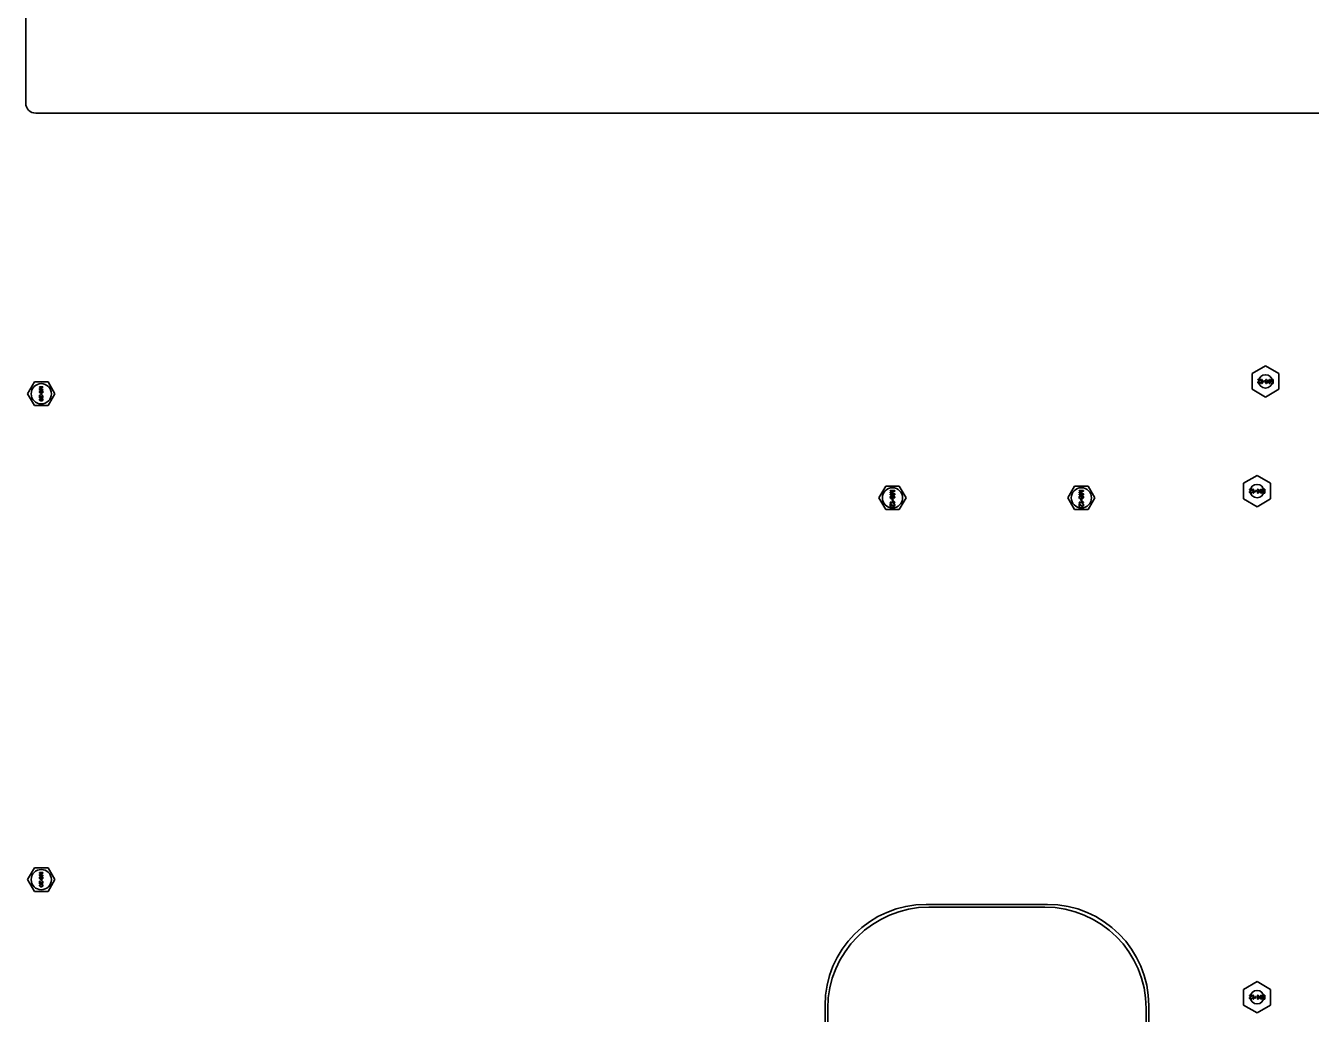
# Model space of a CAD drawing. Header units: millimetres. Extents: x 32496 to 166256, y 3504 to 23939.
# Drawn here: x 143089.5 to 143470.7, y 13582.2 to 13875.2 of the extents above; entities that cross this region are included whole.
import ezdxf

# ---------------------------------------------------------------- set-up
doc = ezdxf.new("R2010")
doc.units = ezdxf.units.MM
doc.layers.get('0').update_dxf_attribs({"lineweight": 35})

# ---------------------------------------------------------------- blocks, each defined once
blk = doc.blocks.new('8-1250')
at = {"linetype": 'Continuous'}
for p, q in [((-5506.83, -33054.29), (-5506.83, -32586.29)), ((-4939.83, -33057.29), (-5503.83, -33057.29)), ((-5143.23, -33134.48), (-5139.23, -33132.17)), ((-5143.23, -33134.48), (-5143.23, -33139.1)), ((-5139.23, -33132.17), (-5135.23, -33134.48)), ((-5135.23, -33139.1), (-5135.23, -33134.48)), ((-5506.25, -33140.45), (-5504.23, -33136.95)), ((-5500.19, -33136.95), (-5504.23, -33136.95)), ((-5502.71, -33138.47), (-5502.71, -33138.35)), ((-5502.71, -33138.35), (-5501.71, -33138.35)), ((-5501.92, -33138.47), (-5502.71, -33138.77)), ((-5501.92, -33138.47), (-5502.71, -33138.47)), ((-5502.71, -33138.93), (-5502.71, -33138.77)), ((-5502.71, -33138.93), (-5501.92, -33139.22)), ((-5502.61, -33138.85), (-5501.71, -33138.54)), ((-5501.71, -33139.16), (-5502.61, -33138.85)), ((-5501.71, -33138.35), (-5501.71, -33138.54)), ((-5500.19, -33136.95), (-5498.17, -33140.45)), ((-5139.23, -33141.41), (-5143.23, -33139.1)), ((-5141.5, -33136.32), (-5141.5, -33136.19)), ((-5141.5, -33136.19), (-5140.6, -33136.19)), ((-5140.8, -33136.32), (-5141.5, -33136.32)), ((-5141.48, -33136.95), (-5141.5, -33137.06)), ((-5141.5, -33137.11), (-5141.5, -33137.06)), ((-5141.5, -33137.11), (-5141.48, -33137.21)), ((-5141.43, -33136.88), (-5141.48, -33136.95)), ((-5141.48, -33137.21), (-5141.38, -33137.31)), ((-5140.8, -33136.32), (-5141.43, -33136.88)), ((-5141.38, -33137.31), (-5141.28, -33137.36)), ((-5141.35, -33137.06), (-5141.3, -33136.95)), ((-5141.35, -33137.06), (-5141.35, -33137.11)), ((-5141.3, -33137.18), (-5141.35, -33137.11)), ((-5141.3, -33136.95), (-5140.6, -33136.32)), ((-5141.23, -33137.24), (-5141.3, -33137.18)), ((-5141.28, -33137.36), (-5141.13, -33137.39)), ((-5141.1, -33137.26), (-5141.23, -33137.24)), ((-5141.03, -33137.39), (-5141.13, -33137.39)), ((-5141.1, -33137.26), (-5141, -33137.26)), ((-5141.03, -33137.39), (-5140.85, -33137.36)), ((-5140.88, -33137.24), (-5141, -33137.26)), ((-5140.8, -33137.18), (-5140.88, -33137.24)), ((-5140.85, -33137.36), (-5140.75, -33137.31)), ((-5140.75, -33137.11), (-5140.8, -33137.18)), ((-5140.75, -33137.11), (-5140.63, -33137.11)), ((-5140.75, -33137.31), (-5140.65, -33137.21)), ((-5140.65, -33137.21), (-5140.63, -33137.11)), ((-5140.6, -33136.19), (-5140.6, -33136.32)), ((-5140.4, -33137.39), (-5140.4, -33136.19)), ((-5140.4, -33136.19), (-5140.25, -33136.19)), ((-5140.25, -33137.39), (-5140.4, -33137.39)), ((-5140.25, -33136.19), (-5140.25, -33137.18)), ((-5140.1, -33137.01), (-5140.25, -33137.18)), ((-5140.25, -33137.39), (-5140.1, -33137.21)), ((-5140.1, -33137.01), (-5140.1, -33137.21)), ((-5139.88, -33136.62), (-5139.9, -33136.65)), ((-5139.9, -33136.65), (-5139.75, -33136.8)), ((-5139.75, -33136.8), (-5139.9, -33136.95)), ((-5139.9, -33136.95), (-5139.88, -33136.98)), ((-5139.75, -33136.75), (-5139.88, -33136.62)), ((-5139.88, -33136.98), (-5139.75, -33136.85)), ((-5139.75, -33136.75), (-5139.75, -33136.57)), ((-5139.75, -33136.57), (-5139.7, -33136.57)), ((-5139.75, -33137.03), (-5139.75, -33136.85)), ((-5139.7, -33137.03), (-5139.75, -33137.03)), ((-5139.7, -33136.57), (-5139.7, -33136.75)), ((-5139.58, -33136.62), (-5139.7, -33136.75)), ((-5139.7, -33136.8), (-5139.55, -33136.65)), ((-5139.55, -33136.95), (-5139.7, -33136.8)), ((-5139.7, -33136.85), (-5139.7, -33137.03)), ((-5139.7, -33136.85), (-5139.58, -33136.98)), ((-5139.55, -33136.65), (-5139.58, -33136.62)), ((-5139.58, -33136.98), (-5139.55, -33136.95)), ((-5139.35, -33136.7), (-5139.35, -33136.55)), ((-5139.35, -33136.55), (-5139.1, -33136.55)), ((-5139.1, -33136.7), (-5139.35, -33136.7)), ((-5135.23, -33139.1), (-5139.23, -33141.41)), ((-5139.1, -33136.55), (-5139.1, -33136.19)), ((-5139.1, -33136.19), (-5138.95, -33136.19)), ((-5139.1, -33137.39), (-5139.1, -33136.7)), ((-5138.95, -33137.39), (-5139.1, -33137.39)), ((-5138.95, -33136.19), (-5138.95, -33136.55)), ((-5138.95, -33136.55), (-5138.35, -33136.55)), ((-5138.95, -33136.7), (-5138.95, -33137.18)), ((-5138.95, -33137.39), (-5138.35, -33136.7)), ((-5138.53, -33136.7), (-5138.95, -33137.18)), ((-5138.53, -33136.7), (-5138.95, -33136.7)), ((-5138.35, -33136.55), (-5138.35, -33136.7)), ((-5138.15, -33137.39), (-5138.15, -33136.19)), ((-5138.15, -33136.19), (-5138, -33136.19)), ((-5137.93, -33137.39), (-5138.15, -33137.39)), ((-5138, -33136.19), (-5138, -33137.13)), ((-5137.65, -33136.19), (-5138, -33137.13)), ((-5137.93, -33137.39), (-5137.55, -33136.32)), ((-5137.65, -33136.19), (-5137.45, -33136.19)), ((-5137.55, -33136.32), (-5137.18, -33137.39)), ((-5137.1, -33137.13), (-5137.45, -33136.19)), ((-5136.95, -33137.39), (-5137.18, -33137.39)), ((-5137.1, -33137.13), (-5137.1, -33136.19)), ((-5137.1, -33136.19), (-5136.95, -33136.19)), ((-5136.95, -33136.19), (-5136.95, -33137.39)), ((-5504.23, -33143.95), (-5506.25, -33140.45)), ((-5502.71, -33139.35), (-5502.71, -33139.22)), ((-5502.71, -33139.22), (-5501.92, -33139.22)), ((-5501.71, -33139.35), (-5502.71, -33139.35)), ((-5502.69, -33139.74), (-5502.71, -33139.85)), ((-5502.71, -33139.95), (-5502.71, -33139.85)), ((-5502.71, -33139.95), (-5502.69, -33140.06)), ((-5502.71, -33141.64), (-5502.71, -33140.89)), ((-5502.71, -33140.89), (-5502.61, -33140.89)), ((-5502.61, -33141.64), (-5502.71, -33141.64)), ((-5502.69, -33142.06), (-5502.71, -33142.18)), ((-5502.71, -33142.18), (-5502.69, -33142.31)), ((-5502.63, -33139.64), (-5502.69, -33139.74)), ((-5502.69, -33140.06), (-5502.63, -33140.16)), ((-5502.63, -33141.95), (-5502.69, -33142.06)), ((-5502.69, -33142.31), (-5502.63, -33142.41)), ((-5502.54, -33139.58), (-5502.63, -33139.64)), ((-5502.63, -33140.16), (-5502.54, -33140.22)), ((-5502.56, -33141.89), (-5502.63, -33141.95)), ((-5502.63, -33142.41), (-5502.56, -33142.47)), ((-5502.61, -33139.83), (-5502.58, -33139.77)), ((-5502.61, -33139.83), (-5502.61, -33139.97)), ((-5502.58, -33140.04), (-5502.61, -33139.97)), ((-5502.07, -33141.47), (-5502.61, -33140.89)), ((-5502.61, -33141.06), (-5502.61, -33141.64)), ((-5502.61, -33141.06), (-5502.14, -33141.58)), ((-5502.61, -33142.18), (-5502.58, -33142.08)), ((-5502.58, -33142.29), (-5502.61, -33142.18)), ((-5502.58, -33139.77), (-5502.54, -33139.7)), ((-5502.54, -33140.1), (-5502.58, -33140.04)), ((-5502.58, -33142.08), (-5502.54, -33142.02)), ((-5502.54, -33142.35), (-5502.58, -33142.29)), ((-5502.48, -33141.85), (-5502.56, -33141.89)), ((-5502.56, -33142.47), (-5502.48, -33142.52)), ((-5502.44, -33139.54), (-5502.54, -33139.58)), ((-5502.54, -33139.7), (-5502.48, -33139.66)), ((-5502.48, -33140.14), (-5502.54, -33140.1)), ((-5502.54, -33140.22), (-5502.44, -33140.27)), ((-5502.54, -33142.02), (-5502.41, -33141.93)), ((-5502.41, -33142.43), (-5502.54, -33142.35)), ((-5502.48, -33139.66), (-5502.41, -33139.64)), ((-5502.41, -33140.16), (-5502.48, -33140.14)), ((-5502.41, -33141.83), (-5502.48, -33141.85)), ((-5502.48, -33142.52), (-5502.41, -33142.54)), ((-5502.29, -33139.52), (-5502.44, -33139.54)), ((-5502.33, -33140.27), (-5502.44, -33140.27)), ((-5502.35, -33139.64), (-5502.41, -33139.64)), ((-5502.41, -33140.16), (-5502.35, -33140.16)), ((-5502.31, -33141.81), (-5502.41, -33141.83)), ((-5502.41, -33141.93), (-5502.29, -33141.91)), ((-5502.29, -33142.45), (-5502.41, -33142.43)), ((-5502.41, -33142.54), (-5502.31, -33142.56)), ((-5502.39, -33140.6), (-5502.39, -33140.56)), ((-5502.39, -33140.56), (-5502.24, -33140.56)), ((-5502.24, -33140.6), (-5502.39, -33140.6)), ((-5502.35, -33139.64), (-5502.29, -33139.66)), ((-5502.29, -33140.14), (-5502.35, -33140.16)), ((-5502.33, -33140.43), (-5502.35, -33140.45)), ((-5502.35, -33140.45), (-5502.24, -33140.56)), ((-5502.24, -33140.6), (-5502.35, -33140.7)), ((-5502.35, -33140.7), (-5502.33, -33140.72)), ((-5502.33, -33140.27), (-5502.22, -33140.22)), ((-5502.2, -33140.56), (-5502.33, -33140.43)), ((-5502.33, -33140.72), (-5502.2, -33140.6)), ((-5502.31, -33141.81), (-5502.12, -33141.81)), ((-5502.12, -33142.56), (-5502.31, -33142.56)), ((-5502.29, -33139.52), (-5502.14, -33139.52)), ((-5502.29, -33139.66), (-5502.24, -33139.7)), ((-5502.24, -33140.1), (-5502.29, -33140.14)), ((-5502.14, -33141.91), (-5502.29, -33141.91)), ((-5502.29, -33142.45), (-5502.14, -33142.45)), ((-5502.24, -33139.7), (-5502.2, -33139.77)), ((-5502.2, -33140.04), (-5502.24, -33140.1)), ((-5502.22, -33140.22), (-5502.16, -33140.16)), ((-5502.2, -33139.77), (-5502.18, -33139.83)), ((-5502.18, -33139.97), (-5502.2, -33140.04)), ((-5502.07, -33140.43), (-5502.2, -33140.56)), ((-5502.2, -33140.6), (-5502.07, -33140.72)), ((-5502.09, -33139.74), (-5502.18, -33139.62)), ((-5502.14, -33139.62), (-5502.18, -33139.62)), ((-5502.18, -33139.97), (-5502.18, -33139.83)), ((-5502.16, -33140.16), (-5502.09, -33140.06)), ((-5502.16, -33140.56), (-5502.05, -33140.45)), ((-5502.16, -33140.56), (-5502.01, -33140.56)), ((-5502.05, -33140.7), (-5502.16, -33140.6)), ((-5502.01, -33140.6), (-5502.16, -33140.6)), ((-5501.99, -33139.54), (-5502.14, -33139.52)), ((-5502.14, -33139.62), (-5502.01, -33139.64)), ((-5502.14, -33141.58), (-5502.07, -33141.62)), ((-5502.14, -33141.91), (-5502.01, -33141.93)), ((-5502.01, -33142.43), (-5502.14, -33142.45)), ((-5502.01, -33141.83), (-5502.12, -33141.81)), ((-5502.12, -33142.56), (-5502.01, -33142.54)), ((-5502.07, -33139.85), (-5502.09, -33139.74)), ((-5502.09, -33140.06), (-5502.07, -33139.95)), ((-5502.07, -33139.85), (-5502.07, -33139.95)), ((-5502.05, -33140.45), (-5502.07, -33140.43)), ((-5502.07, -33140.72), (-5502.05, -33140.7)), ((-5501.99, -33141.52), (-5502.07, -33141.47)), ((-5502.07, -33141.62), (-5501.99, -33141.64)), ((-5502.01, -33139.64), (-5501.95, -33139.66)), ((-5502.01, -33140.56), (-5502.01, -33140.6)), ((-5501.95, -33141.85), (-5502.01, -33141.83)), ((-5502.01, -33141.93), (-5501.88, -33142.02)), ((-5501.88, -33142.35), (-5502.01, -33142.43)), ((-5502.01, -33142.54), (-5501.95, -33142.52)), ((-5501.88, -33139.58), (-5501.99, -33139.54)), ((-5501.99, -33141.52), (-5501.95, -33141.52)), ((-5501.95, -33141.64), (-5501.99, -33141.64)), ((-5501.95, -33139.66), (-5501.88, -33139.7)), ((-5501.88, -33140.08), (-5501.95, -33140.12)), ((-5501.95, -33140.22), (-5501.95, -33140.12)), ((-5501.95, -33140.22), (-5501.88, -33140.2)), ((-5501.95, -33141.02), (-5501.95, -33140.91)), ((-5501.86, -33140.93), (-5501.95, -33140.91)), ((-5501.95, -33141.02), (-5501.88, -33141.06)), ((-5501.88, -33141.47), (-5501.95, -33141.52)), ((-5501.95, -33141.64), (-5501.86, -33141.62)), ((-5501.86, -33141.89), (-5501.95, -33141.85)), ((-5501.95, -33142.52), (-5501.86, -33142.47)), ((-5501.8, -33139.64), (-5501.88, -33139.58)), ((-5501.88, -33139.7), (-5501.84, -33139.77)), ((-5501.84, -33140.02), (-5501.88, -33140.08)), ((-5501.88, -33140.2), (-5501.8, -33140.14)), ((-5501.88, -33141.06), (-5501.84, -33141.12)), ((-5501.84, -33141.41), (-5501.88, -33141.47)), ((-5501.88, -33142.02), (-5501.84, -33142.08)), ((-5501.84, -33142.29), (-5501.88, -33142.35)), ((-5501.78, -33141.02), (-5501.86, -33140.93)), ((-5501.86, -33141.62), (-5501.78, -33141.54)), ((-5501.8, -33141.95), (-5501.86, -33141.89)), ((-5501.86, -33142.47), (-5501.8, -33142.41)), ((-5501.84, -33139.77), (-5501.82, -33139.83)), ((-5501.82, -33139.95), (-5501.84, -33140.02)), ((-5501.84, -33141.12), (-5501.82, -33141.22)), ((-5501.82, -33141.31), (-5501.84, -33141.41)), ((-5501.84, -33142.08), (-5501.82, -33142.18)), ((-5501.82, -33142.18), (-5501.84, -33142.29)), ((-5501.82, -33139.95), (-5501.82, -33139.83)), ((-5501.82, -33141.31), (-5501.82, -33141.22)), ((-5501.73, -33139.74), (-5501.8, -33139.64)), ((-5501.8, -33140.14), (-5501.73, -33140.04)), ((-5501.73, -33142.06), (-5501.8, -33141.95)), ((-5501.8, -33142.41), (-5501.73, -33142.31)), ((-5501.73, -33141.1), (-5501.78, -33141.02)), ((-5501.78, -33141.54), (-5501.73, -33141.45)), ((-5501.71, -33139.85), (-5501.73, -33139.74)), ((-5501.73, -33140.04), (-5501.71, -33139.93)), ((-5501.71, -33141.24), (-5501.73, -33141.1)), ((-5501.73, -33141.45), (-5501.71, -33141.33)), ((-5501.71, -33142.18), (-5501.73, -33142.06)), ((-5501.73, -33142.31), (-5501.71, -33142.18)), ((-5501.71, -33139.16), (-5501.71, -33139.35)), ((-5501.71, -33139.85), (-5501.71, -33139.93)), ((-5501.71, -33141.24), (-5501.71, -33141.33)), ((-5498.17, -33140.45), (-5500.19, -33143.95)), ((-5504.23, -33143.95), (-5500.19, -33143.95)), ((-5145.73, -33166.98), (-5141.73, -33164.67)), ((-5141.73, -33164.67), (-5137.73, -33166.98)), ((-5253.87, -33171.29), (-5251.85, -33167.79)), ((-5247.81, -33167.79), (-5251.85, -33167.79)), ((-5250.48, -33169.25), (-5250.48, -33169.09)), ((-5250.48, -33169.09), (-5249.18, -33169.09)), ((-5249.45, -33169.25), (-5250.48, -33169.63)), ((-5249.45, -33169.25), (-5250.48, -33169.25)), ((-5250.48, -33169.85), (-5250.48, -33169.63)), ((-5250.34, -33169.74), (-5249.18, -33169.33)), ((-5249.18, -33169.09), (-5249.18, -33169.33)), ((-5247.81, -33167.79), (-5245.79, -33171.29)), ((-5197.87, -33171.29), (-5195.85, -33167.79)), ((-5191.81, -33167.79), (-5195.85, -33167.79)), ((-5194.48, -33169.25), (-5194.48, -33169.09)), ((-5194.48, -33169.09), (-5193.18, -33169.09)), ((-5193.45, -33169.25), (-5194.48, -33169.63)), ((-5193.45, -33169.25), (-5194.48, -33169.25)), ((-5194.48, -33169.85), (-5194.48, -33169.63)), ((-5194.34, -33169.74), (-5193.18, -33169.33)), ((-5193.18, -33169.09), (-5193.18, -33169.33)), ((-5191.81, -33167.79), (-5189.79, -33171.29)), ((-5145.73, -33166.98), (-5145.73, -33171.6)), ((-5144, -33168.82), (-5144, -33168.69)), ((-5144, -33168.69), (-5143.1, -33168.69)), ((-5143.3, -33168.82), (-5144, -33168.82)), ((-5143.98, -33169.45), (-5144, -33169.56)), ((-5144, -33169.61), (-5144, -33169.56)), ((-5144, -33169.61), (-5143.98, -33169.71)), ((-5143.93, -33169.38), (-5143.98, -33169.45)), ((-5143.3, -33168.82), (-5143.93, -33169.38)), ((-5143.85, -33169.56), (-5143.8, -33169.45)), ((-5143.85, -33169.56), (-5143.85, -33169.61)), ((-5143.8, -33169.68), (-5143.85, -33169.61)), ((-5143.8, -33169.45), (-5143.1, -33168.82)), ((-5143.25, -33169.61), (-5143.3, -33169.68)), ((-5143.25, -33169.61), (-5143.13, -33169.61)), ((-5143.15, -33169.71), (-5143.13, -33169.61)), ((-5143.1, -33168.69), (-5143.1, -33168.82)), ((-5142.9, -33169.89), (-5142.9, -33168.69)), ((-5142.9, -33168.69), (-5142.75, -33168.69)), ((-5142.75, -33168.69), (-5142.75, -33169.68)), ((-5142.6, -33169.51), (-5142.75, -33169.68)), ((-5142.6, -33169.51), (-5142.6, -33169.71)), ((-5142.38, -33169.12), (-5142.4, -33169.15)), ((-5142.4, -33169.15), (-5142.25, -33169.3)), ((-5142.25, -33169.3), (-5142.4, -33169.45)), ((-5142.4, -33169.45), (-5142.38, -33169.48)), ((-5142.25, -33169.25), (-5142.38, -33169.12)), ((-5142.38, -33169.48), (-5142.25, -33169.35)), ((-5142.25, -33169.25), (-5142.25, -33169.07)), ((-5142.25, -33169.07), (-5142.2, -33169.07)), ((-5142.25, -33169.53), (-5142.25, -33169.35)), ((-5142.2, -33169.53), (-5142.25, -33169.53)), ((-5142.2, -33169.07), (-5142.2, -33169.25)), ((-5142.08, -33169.12), (-5142.2, -33169.25)), ((-5142.2, -33169.3), (-5142.05, -33169.15)), ((-5142.05, -33169.45), (-5142.2, -33169.3)), ((-5142.2, -33169.35), (-5142.2, -33169.53)), ((-5142.2, -33169.35), (-5142.08, -33169.48)), ((-5142.05, -33169.15), (-5142.08, -33169.12)), ((-5142.08, -33169.48), (-5142.05, -33169.45)), ((-5141.85, -33169.2), (-5141.85, -33169.05)), ((-5141.85, -33169.05), (-5141.6, -33169.05)), ((-5141.6, -33169.2), (-5141.85, -33169.2)), ((-5141.6, -33169.05), (-5141.6, -33168.69)), ((-5141.6, -33168.69), (-5141.45, -33168.69)), ((-5141.6, -33169.89), (-5141.6, -33169.2)), ((-5141.45, -33168.69), (-5141.45, -33169.05)), ((-5141.45, -33169.05), (-5140.85, -33169.05)), ((-5141.45, -33169.2), (-5141.45, -33169.68)), ((-5141.45, -33169.89), (-5140.85, -33169.2)), ((-5141.03, -33169.2), (-5141.45, -33169.68)), ((-5141.03, -33169.2), (-5141.45, -33169.2)), ((-5140.85, -33169.05), (-5140.85, -33169.2)), ((-5140.65, -33169.89), (-5140.65, -33168.69)), ((-5140.65, -33168.69), (-5140.5, -33168.69)), ((-5140.5, -33168.69), (-5140.5, -33169.63)), ((-5140.15, -33168.69), (-5140.5, -33169.63)), ((-5140.43, -33169.89), (-5140.05, -33168.82)), ((-5140.15, -33168.69), (-5139.95, -33168.69)), ((-5140.05, -33168.82), (-5139.68, -33169.89)), ((-5139.6, -33169.63), (-5139.95, -33168.69)), ((-5139.6, -33169.63), (-5139.6, -33168.69)), ((-5139.6, -33168.69), (-5139.45, -33168.69)), ((-5139.45, -33168.69), (-5139.45, -33169.89)), ((-5137.73, -33171.6), (-5137.73, -33166.98)), ((-5251.85, -33174.79), (-5253.87, -33171.29)), ((-5250.48, -33169.85), (-5249.45, -33170.23)), ((-5250.48, -33170.39), (-5250.48, -33170.23)), ((-5250.48, -33170.23), (-5249.45, -33170.23)), ((-5249.18, -33170.39), (-5250.48, -33170.39)), ((-5250.45, -33170.9), (-5250.48, -33171.04)), ((-5250.48, -33171.17), (-5250.48, -33171.04)), ((-5250.48, -33171.17), (-5250.45, -33171.31)), ((-5250.48, -33172.72), (-5250.48, -33172.56)), ((-5250.48, -33172.56), (-5249.4, -33172.56)), ((-5249.18, -33172.72), (-5250.48, -33172.72)), ((-5250.48, -33173.91), (-5250.48, -33172.93)), ((-5250.48, -33172.93), (-5250.34, -33172.93)), ((-5250.37, -33170.77), (-5250.45, -33170.9)), ((-5250.45, -33171.31), (-5250.37, -33171.45)), ((-5250.26, -33170.69), (-5250.37, -33170.77)), ((-5250.37, -33171.45), (-5250.26, -33171.53)), ((-5249.18, -33170.15), (-5250.34, -33169.74)), ((-5250.34, -33171.01), (-5250.31, -33170.93)), ((-5250.34, -33171.01), (-5250.34, -33171.2)), ((-5250.31, -33171.28), (-5250.34, -33171.2)), ((-5249.65, -33173.69), (-5250.34, -33172.93)), ((-5250.34, -33173.15), (-5250.34, -33173.91)), ((-5250.34, -33173.15), (-5249.73, -33173.83)), ((-5250.31, -33170.93), (-5250.26, -33170.85)), ((-5250.26, -33171.36), (-5250.31, -33171.28)), ((-5250.12, -33170.63), (-5250.26, -33170.69)), ((-5250.26, -33170.85), (-5250.17, -33170.8)), ((-5250.17, -33171.42), (-5250.26, -33171.36)), ((-5250.26, -33171.53), (-5250.12, -33171.58)), ((-5250.17, -33170.8), (-5250.09, -33170.77)), ((-5250.09, -33171.45), (-5250.17, -33171.42)), ((-5249.92, -33170.61), (-5250.12, -33170.63)), ((-5249.98, -33171.58), (-5250.12, -33171.58)), ((-5250.01, -33170.77), (-5250.09, -33170.77)), ((-5250.09, -33171.45), (-5250.01, -33171.45)), ((-5250.06, -33172.01), (-5250.06, -33171.96)), ((-5250.06, -33171.96), (-5249.87, -33171.96)), ((-5249.87, -33172.01), (-5250.06, -33172.01)), ((-5250.01, -33170.77), (-5249.92, -33170.8)), ((-5249.92, -33171.42), (-5250.01, -33171.45)), ((-5249.98, -33171.8), (-5250.01, -33171.82)), ((-5250.01, -33171.82), (-5249.87, -33171.96)), ((-5249.87, -33172.01), (-5250.01, -33172.15)), ((-5250.01, -33172.15), (-5249.98, -33172.18)), ((-5249.98, -33171.58), (-5249.84, -33171.53)), ((-5249.81, -33171.96), (-5249.98, -33171.8)), ((-5249.98, -33172.18), (-5249.81, -33172.01)), ((-5249.92, -33170.61), (-5249.73, -33170.61)), ((-5249.92, -33170.8), (-5249.87, -33170.85)), ((-5249.87, -33171.36), (-5249.92, -33171.42)), ((-5249.87, -33170.85), (-5249.81, -33170.93)), ((-5249.81, -33171.28), (-5249.87, -33171.36)), ((-5249.84, -33171.53), (-5249.76, -33171.45)), ((-5249.81, -33170.93), (-5249.79, -33171.01)), ((-5249.79, -33171.2), (-5249.81, -33171.28)), ((-5249.65, -33171.8), (-5249.81, -33171.96)), ((-5249.81, -33172.01), (-5249.65, -33172.18)), ((-5249.68, -33170.9), (-5249.79, -33170.74)), ((-5249.73, -33170.74), (-5249.79, -33170.74)), ((-5249.79, -33171.2), (-5249.79, -33171.01)), ((-5249.76, -33171.45), (-5249.68, -33171.31)), ((-5249.76, -33171.96), (-5249.62, -33171.82)), ((-5249.76, -33171.96), (-5249.56, -33171.96)), ((-5249.62, -33172.15), (-5249.76, -33172.01)), ((-5249.56, -33172.01), (-5249.76, -33172.01)), ((-5249.54, -33170.63), (-5249.73, -33170.61)), ((-5249.73, -33170.74), (-5249.56, -33170.77)), ((-5249.65, -33171.04), (-5249.68, -33170.9)), ((-5249.68, -33171.31), (-5249.65, -33171.17)), ((-5249.65, -33171.04), (-5249.65, -33171.17)), ((-5249.62, -33171.82), (-5249.65, -33171.8)), ((-5249.65, -33172.18), (-5249.62, -33172.15)), ((-5249.59, -33172.39), (-5249.4, -33172.56)), ((-5249.59, -33172.39), (-5249.37, -33172.39)), ((-5249.56, -33170.77), (-5249.48, -33170.8)), ((-5249.56, -33171.96), (-5249.56, -33172.01)), ((-5249.4, -33170.69), (-5249.54, -33170.63)), ((-5249.48, -33170.8), (-5249.4, -33170.85)), ((-5249.4, -33171.34), (-5249.48, -33171.39)), ((-5249.48, -33171.53), (-5249.48, -33171.39)), ((-5249.48, -33171.53), (-5249.4, -33171.5)), ((-5249.48, -33173.1), (-5249.48, -33172.96)), ((-5249.37, -33172.99), (-5249.48, -33172.96)), ((-5249.48, -33173.1), (-5249.4, -33173.15)), ((-5249.29, -33170.77), (-5249.4, -33170.69)), ((-5249.4, -33170.85), (-5249.34, -33170.93)), ((-5249.34, -33171.26), (-5249.4, -33171.34)), ((-5249.4, -33171.5), (-5249.29, -33171.42)), ((-5249.4, -33173.15), (-5249.34, -33173.23)), ((-5249.18, -33172.56), (-5249.37, -33172.39)), ((-5249.26, -33173.1), (-5249.37, -33172.99)), ((-5249.34, -33170.93), (-5249.32, -33171.01)), ((-5249.32, -33171.17), (-5249.34, -33171.26)), ((-5249.34, -33173.23), (-5249.32, -33173.37)), ((-5249.32, -33171.17), (-5249.32, -33171.01)), ((-5249.32, -33173.48), (-5249.32, -33173.37)), ((-5249.21, -33170.9), (-5249.29, -33170.77)), ((-5249.29, -33171.42), (-5249.21, -33171.28)), ((-5249.21, -33173.21), (-5249.26, -33173.1)), ((-5249.18, -33171.04), (-5249.21, -33170.9)), ((-5249.21, -33171.28), (-5249.18, -33171.15)), ((-5249.18, -33173.4), (-5249.21, -33173.21)), ((-5249.18, -33170.15), (-5249.18, -33170.39)), ((-5249.18, -33171.04), (-5249.18, -33171.15)), ((-5249.18, -33172.56), (-5249.18, -33172.72)), ((-5249.18, -33173.4), (-5249.18, -33173.5)), ((-5245.79, -33171.29), (-5247.81, -33174.79)), ((-5195.85, -33174.79), (-5197.87, -33171.29)), ((-5194.48, -33169.85), (-5193.45, -33170.23)), ((-5194.48, -33170.39), (-5194.48, -33170.23)), ((-5194.48, -33170.23), (-5193.45, -33170.23)), ((-5193.18, -33170.39), (-5194.48, -33170.39)), ((-5194.45, -33170.9), (-5194.48, -33171.04)), ((-5194.48, -33171.17), (-5194.48, -33171.04)), ((-5194.48, -33171.17), (-5194.45, -33171.31)), ((-5194.48, -33172.72), (-5194.48, -33172.56)), ((-5194.48, -33172.56), (-5193.4, -33172.56)), ((-5193.18, -33172.72), (-5194.48, -33172.72)), ((-5194.48, -33173.91), (-5194.48, -33172.93)), ((-5194.48, -33172.93), (-5194.34, -33172.93)), ((-5194.37, -33170.77), (-5194.45, -33170.9)), ((-5194.45, -33171.31), (-5194.37, -33171.45)), ((-5194.26, -33170.69), (-5194.37, -33170.77)), ((-5194.37, -33171.45), (-5194.26, -33171.53)), ((-5193.18, -33170.15), (-5194.34, -33169.74)), ((-5194.34, -33171.01), (-5194.31, -33170.93)), ((-5194.34, -33171.01), (-5194.34, -33171.2)), ((-5194.31, -33171.28), (-5194.34, -33171.2)), ((-5193.65, -33173.69), (-5194.34, -33172.93)), ((-5194.34, -33173.15), (-5194.34, -33173.91)), ((-5194.34, -33173.15), (-5193.73, -33173.83)), ((-5194.31, -33170.93), (-5194.26, -33170.85)), ((-5194.26, -33171.36), (-5194.31, -33171.28)), ((-5194.12, -33170.63), (-5194.26, -33170.69)), ((-5194.26, -33170.85), (-5194.17, -33170.8)), ((-5194.17, -33171.42), (-5194.26, -33171.36)), ((-5194.26, -33171.53), (-5194.12, -33171.58)), ((-5194.17, -33170.8), (-5194.09, -33170.77)), ((-5194.09, -33171.45), (-5194.17, -33171.42)), ((-5193.92, -33170.61), (-5194.12, -33170.63)), ((-5193.98, -33171.58), (-5194.12, -33171.58)), ((-5194.01, -33170.77), (-5194.09, -33170.77)), ((-5194.09, -33171.45), (-5194.01, -33171.45)), ((-5194.06, -33172.01), (-5194.06, -33171.96)), ((-5194.06, -33171.96), (-5193.87, -33171.96)), ((-5193.87, -33172.01), (-5194.06, -33172.01)), ((-5194.01, -33170.77), (-5193.92, -33170.8)), ((-5193.92, -33171.42), (-5194.01, -33171.45)), ((-5193.98, -33171.8), (-5194.01, -33171.82)), ((-5194.01, -33171.82), (-5193.87, -33171.96)), ((-5193.87, -33172.01), (-5194.01, -33172.15)), ((-5194.01, -33172.15), (-5193.98, -33172.18)), ((-5193.98, -33171.58), (-5193.84, -33171.53)), ((-5193.81, -33171.96), (-5193.98, -33171.8)), ((-5193.98, -33172.18), (-5193.81, -33172.01)), ((-5193.92, -33170.61), (-5193.73, -33170.61)), ((-5193.92, -33170.8), (-5193.87, -33170.85)), ((-5193.87, -33171.36), (-5193.92, -33171.42)), ((-5193.87, -33170.85), (-5193.81, -33170.93)), ((-5193.81, -33171.28), (-5193.87, -33171.36)), ((-5193.84, -33171.53), (-5193.76, -33171.45)), ((-5193.81, -33170.93), (-5193.79, -33171.01)), ((-5193.79, -33171.2), (-5193.81, -33171.28)), ((-5193.65, -33171.8), (-5193.81, -33171.96)), ((-5193.81, -33172.01), (-5193.65, -33172.18)), ((-5193.68, -33170.9), (-5193.79, -33170.74)), ((-5193.73, -33170.74), (-5193.79, -33170.74)), ((-5193.79, -33171.2), (-5193.79, -33171.01)), ((-5193.76, -33171.45), (-5193.68, -33171.31)), ((-5193.76, -33171.96), (-5193.62, -33171.82)), ((-5193.76, -33171.96), (-5193.56, -33171.96)), ((-5193.62, -33172.15), (-5193.76, -33172.01)), ((-5193.56, -33172.01), (-5193.76, -33172.01)), ((-5193.54, -33170.63), (-5193.73, -33170.61)), ((-5193.73, -33170.74), (-5193.56, -33170.77)), ((-5193.65, -33171.04), (-5193.68, -33170.9)), ((-5193.68, -33171.31), (-5193.65, -33171.17)), ((-5193.65, -33171.04), (-5193.65, -33171.17)), ((-5193.62, -33171.82), (-5193.65, -33171.8)), ((-5193.65, -33172.18), (-5193.62, -33172.15)), ((-5193.59, -33172.39), (-5193.4, -33172.56)), ((-5193.59, -33172.39), (-5193.37, -33172.39)), ((-5193.56, -33170.77), (-5193.48, -33170.8)), ((-5193.56, -33171.96), (-5193.56, -33172.01)), ((-5193.4, -33170.69), (-5193.54, -33170.63)), ((-5193.48, -33170.8), (-5193.4, -33170.85)), ((-5193.4, -33171.34), (-5193.48, -33171.39)), ((-5193.48, -33171.53), (-5193.48, -33171.39)), ((-5193.48, -33171.53), (-5193.4, -33171.5)), ((-5193.48, -33173.1), (-5193.48, -33172.96)), ((-5193.37, -33172.99), (-5193.48, -33172.96)), ((-5193.48, -33173.1), (-5193.4, -33173.15)), ((-5193.29, -33170.77), (-5193.4, -33170.69)), ((-5193.4, -33170.85), (-5193.34, -33170.93)), ((-5193.34, -33171.26), (-5193.4, -33171.34)), ((-5193.4, -33171.5), (-5193.29, -33171.42)), ((-5193.4, -33173.15), (-5193.34, -33173.23)), ((-5193.18, -33172.56), (-5193.37, -33172.39)), ((-5193.26, -33173.1), (-5193.37, -33172.99)), ((-5193.34, -33170.93), (-5193.32, -33171.01)), ((-5193.32, -33171.17), (-5193.34, -33171.26)), ((-5193.34, -33173.23), (-5193.32, -33173.37)), ((-5193.32, -33171.17), (-5193.32, -33171.01)), ((-5193.32, -33173.48), (-5193.32, -33173.37)), ((-5193.21, -33170.9), (-5193.29, -33170.77)), ((-5193.29, -33171.42), (-5193.21, -33171.28)), ((-5193.21, -33173.21), (-5193.26, -33173.1)), ((-5193.18, -33171.04), (-5193.21, -33170.9)), ((-5193.21, -33171.28), (-5193.18, -33171.15)), ((-5193.18, -33173.4), (-5193.21, -33173.21)), ((-5193.18, -33170.15), (-5193.18, -33170.39)), ((-5193.18, -33171.04), (-5193.18, -33171.15)), ((-5193.18, -33172.56), (-5193.18, -33172.72)), ((-5193.18, -33173.4), (-5193.18, -33173.5)), ((-5189.79, -33171.29), (-5191.81, -33174.79)), ((-5141.73, -33173.91), (-5145.73, -33171.6)), ((-5143.98, -33169.71), (-5143.88, -33169.81)), ((-5143.88, -33169.81), (-5143.78, -33169.86)), ((-5143.73, -33169.74), (-5143.8, -33169.68)), ((-5143.78, -33169.86), (-5143.63, -33169.89)), ((-5143.6, -33169.76), (-5143.73, -33169.74)), ((-5143.53, -33169.89), (-5143.63, -33169.89)), ((-5143.6, -33169.76), (-5143.5, -33169.76)), ((-5143.53, -33169.89), (-5143.35, -33169.86)), ((-5143.38, -33169.74), (-5143.5, -33169.76)), ((-5143.3, -33169.68), (-5143.38, -33169.74)), ((-5143.35, -33169.86), (-5143.25, -33169.81)), ((-5143.25, -33169.81), (-5143.15, -33169.71)), ((-5142.75, -33169.89), (-5142.9, -33169.89)), ((-5142.75, -33169.89), (-5142.6, -33169.71)), ((-5137.73, -33171.6), (-5141.73, -33173.91)), ((-5141.45, -33169.89), (-5141.6, -33169.89)), ((-5140.43, -33169.89), (-5140.65, -33169.89)), ((-5139.45, -33169.89), (-5139.68, -33169.89)), ((-5251.85, -33174.79), (-5247.81, -33174.79)), ((-5250.34, -33173.91), (-5250.48, -33173.91)), ((-5249.73, -33173.83), (-5249.65, -33173.88)), ((-5249.54, -33173.75), (-5249.65, -33173.69)), ((-5249.65, -33173.88), (-5249.54, -33173.91)), ((-5249.54, -33173.75), (-5249.48, -33173.75)), ((-5249.48, -33173.91), (-5249.54, -33173.91)), ((-5249.4, -33173.69), (-5249.48, -33173.75)), ((-5249.48, -33173.91), (-5249.37, -33173.88)), ((-5249.34, -33173.61), (-5249.4, -33173.69)), ((-5249.37, -33173.88), (-5249.26, -33173.77)), ((-5249.32, -33173.48), (-5249.34, -33173.61)), ((-5249.26, -33173.77), (-5249.21, -33173.67)), ((-5249.21, -33173.67), (-5249.18, -33173.5)), ((-5195.85, -33174.79), (-5191.81, -33174.79)), ((-5194.34, -33173.91), (-5194.48, -33173.91)), ((-5193.73, -33173.83), (-5193.65, -33173.88)), ((-5193.54, -33173.75), (-5193.65, -33173.69)), ((-5193.65, -33173.88), (-5193.54, -33173.91)), ((-5193.54, -33173.75), (-5193.48, -33173.75)), ((-5193.48, -33173.91), (-5193.54, -33173.91)), ((-5193.4, -33173.69), (-5193.48, -33173.75)), ((-5193.48, -33173.91), (-5193.37, -33173.88)), ((-5193.34, -33173.61), (-5193.4, -33173.69)), ((-5193.37, -33173.88), (-5193.26, -33173.77)), ((-5193.32, -33173.48), (-5193.34, -33173.61)), ((-5193.26, -33173.77), (-5193.21, -33173.67)), ((-5193.21, -33173.67), (-5193.18, -33173.5)), ((-5506.25, -33284.45), (-5504.23, -33280.95)), ((-5500.19, -33280.95), (-5504.23, -33280.95)), ((-5502.71, -33282.47), (-5502.71, -33282.35)), ((-5502.71, -33282.35), (-5501.71, -33282.35)), ((-5501.92, -33282.47), (-5502.71, -33282.77)), ((-5501.92, -33282.47), (-5502.71, -33282.47)), ((-5502.71, -33282.93), (-5502.71, -33282.77)), ((-5502.71, -33282.93), (-5501.92, -33283.22)), ((-5502.71, -33283.35), (-5502.71, -33283.22)), ((-5502.71, -33283.22), (-5501.92, -33283.22)), ((-5501.71, -33283.35), (-5502.71, -33283.35)), ((-5502.69, -33283.74), (-5502.71, -33283.85)), ((-5502.71, -33283.95), (-5502.71, -33283.85)), ((-5502.71, -33283.95), (-5502.69, -33284.06)), ((-5502.63, -33283.64), (-5502.69, -33283.74)), ((-5502.54, -33283.58), (-5502.63, -33283.64)), ((-5502.61, -33282.85), (-5501.71, -33282.54)), ((-5501.71, -33283.16), (-5502.61, -33282.85)), ((-5502.61, -33283.83), (-5502.58, -33283.77)), ((-5502.61, -33283.83), (-5502.61, -33283.97)), ((-5502.58, -33284.04), (-5502.61, -33283.97)), ((-5502.58, -33283.77), (-5502.54, -33283.7)), ((-5502.44, -33283.54), (-5502.54, -33283.58)), ((-5502.54, -33283.7), (-5502.48, -33283.66)), ((-5502.48, -33283.66), (-5502.41, -33283.64)), ((-5502.29, -33283.52), (-5502.44, -33283.54)), ((-5502.35, -33283.64), (-5502.41, -33283.64)), ((-5502.35, -33283.64), (-5502.29, -33283.66)), ((-5502.29, -33283.52), (-5502.14, -33283.52)), ((-5502.29, -33283.66), (-5502.24, -33283.7)), ((-5502.24, -33283.7), (-5502.2, -33283.77)), ((-5502.2, -33283.77), (-5502.18, -33283.83)), ((-5502.18, -33283.97), (-5502.2, -33284.04)), ((-5502.09, -33283.74), (-5502.18, -33283.62)), ((-5502.14, -33283.62), (-5502.18, -33283.62)), ((-5502.18, -33283.97), (-5502.18, -33283.83)), ((-5501.99, -33283.54), (-5502.14, -33283.52)), ((-5502.14, -33283.62), (-5502.01, -33283.64)), ((-5502.07, -33283.85), (-5502.09, -33283.74)), ((-5502.09, -33284.06), (-5502.07, -33283.95)), ((-5502.07, -33283.85), (-5502.07, -33283.95)), ((-5502.01, -33283.64), (-5501.95, -33283.66)), ((-5501.88, -33283.58), (-5501.99, -33283.54)), ((-5501.95, -33283.66), (-5501.88, -33283.7)), ((-5501.8, -33283.64), (-5501.88, -33283.58)), ((-5501.88, -33283.7), (-5501.84, -33283.77)), ((-5501.84, -33283.77), (-5501.82, -33283.83)), ((-5501.82, -33283.95), (-5501.84, -33284.02)), ((-5501.82, -33283.95), (-5501.82, -33283.83)), ((-5501.73, -33283.74), (-5501.8, -33283.64)), ((-5501.71, -33283.85), (-5501.73, -33283.74)), ((-5501.73, -33284.04), (-5501.71, -33283.93)), ((-5501.71, -33282.35), (-5501.71, -33282.54)), ((-5501.71, -33283.16), (-5501.71, -33283.35)), ((-5501.71, -33283.85), (-5501.71, -33283.93)), ((-5500.19, -33280.95), (-5498.17, -33284.45)), ((-5504.23, -33287.95), (-5506.25, -33284.45)), ((-5502.71, -33285.64), (-5502.71, -33284.89)), ((-5502.71, -33284.89), (-5502.61, -33284.89)), ((-5502.61, -33285.64), (-5502.71, -33285.64)), ((-5502.69, -33286.06), (-5502.71, -33286.18)), ((-5502.71, -33286.18), (-5502.69, -33286.31)), ((-5502.69, -33284.06), (-5502.63, -33284.16)), ((-5502.63, -33285.95), (-5502.69, -33286.06)), ((-5502.69, -33286.31), (-5502.63, -33286.41)), ((-5502.63, -33284.16), (-5502.54, -33284.22)), ((-5502.56, -33285.89), (-5502.63, -33285.95)), ((-5502.63, -33286.41), (-5502.56, -33286.47)), ((-5502.07, -33285.47), (-5502.61, -33284.89)), ((-5502.61, -33285.06), (-5502.61, -33285.64)), ((-5502.61, -33285.06), (-5502.14, -33285.58)), ((-5502.61, -33286.18), (-5502.58, -33286.08)), ((-5502.58, -33286.29), (-5502.61, -33286.18)), ((-5502.54, -33284.1), (-5502.58, -33284.04)), ((-5502.58, -33286.08), (-5502.54, -33286.02)), ((-5502.54, -33286.35), (-5502.58, -33286.29)), ((-5502.48, -33285.85), (-5502.56, -33285.89)), ((-5502.56, -33286.47), (-5502.48, -33286.52)), ((-5502.48, -33284.14), (-5502.54, -33284.1)), ((-5502.54, -33284.22), (-5502.44, -33284.27)), ((-5502.54, -33286.02), (-5502.41, -33285.93)), ((-5502.41, -33286.43), (-5502.54, -33286.35)), ((-5502.41, -33284.16), (-5502.48, -33284.14)), ((-5502.41, -33285.83), (-5502.48, -33285.85)), ((-5502.48, -33286.52), (-5502.41, -33286.54)), ((-5502.33, -33284.27), (-5502.44, -33284.27)), ((-5502.41, -33284.16), (-5502.35, -33284.16)), ((-5502.31, -33285.81), (-5502.41, -33285.83)), ((-5502.41, -33285.93), (-5502.29, -33285.91)), ((-5502.29, -33286.45), (-5502.41, -33286.43)), ((-5502.41, -33286.54), (-5502.31, -33286.56)), ((-5502.39, -33284.6), (-5502.39, -33284.56)), ((-5502.39, -33284.56), (-5502.24, -33284.56)), ((-5502.24, -33284.6), (-5502.39, -33284.6)), ((-5502.29, -33284.14), (-5502.35, -33284.16)), ((-5502.33, -33284.43), (-5502.35, -33284.45)), ((-5502.35, -33284.45), (-5502.24, -33284.56)), ((-5502.24, -33284.6), (-5502.35, -33284.7)), ((-5502.35, -33284.7), (-5502.33, -33284.72)), ((-5502.33, -33284.27), (-5502.22, -33284.22)), ((-5502.2, -33284.56), (-5502.33, -33284.43)), ((-5502.33, -33284.72), (-5502.2, -33284.6)), ((-5502.31, -33285.81), (-5502.12, -33285.81)), ((-5502.12, -33286.56), (-5502.31, -33286.56)), ((-5502.24, -33284.1), (-5502.29, -33284.14)), ((-5502.14, -33285.91), (-5502.29, -33285.91)), ((-5502.29, -33286.45), (-5502.14, -33286.45)), ((-5502.2, -33284.04), (-5502.24, -33284.1)), ((-5502.22, -33284.22), (-5502.16, -33284.16)), ((-5502.07, -33284.43), (-5502.2, -33284.56)), ((-5502.2, -33284.6), (-5502.07, -33284.72)), ((-5502.16, -33284.16), (-5502.09, -33284.06)), ((-5502.16, -33284.56), (-5502.05, -33284.45)), ((-5502.16, -33284.56), (-5502.01, -33284.56)), ((-5502.05, -33284.7), (-5502.16, -33284.6)), ((-5502.01, -33284.6), (-5502.16, -33284.6)), ((-5502.14, -33285.58), (-5502.07, -33285.62)), ((-5502.14, -33285.91), (-5502.01, -33285.93)), ((-5502.01, -33286.43), (-5502.14, -33286.45)), ((-5502.01, -33285.83), (-5502.12, -33285.81)), ((-5502.12, -33286.56), (-5502.01, -33286.54)), ((-5502.05, -33284.45), (-5502.07, -33284.43)), ((-5502.07, -33284.72), (-5502.05, -33284.7)), ((-5501.99, -33285.52), (-5502.07, -33285.47)), ((-5502.07, -33285.62), (-5501.99, -33285.64)), ((-5502.01, -33284.56), (-5502.01, -33284.6)), ((-5501.95, -33285.85), (-5502.01, -33285.83)), ((-5502.01, -33285.93), (-5501.88, -33286.02)), ((-5501.88, -33286.35), (-5502.01, -33286.43)), ((-5502.01, -33286.54), (-5501.95, -33286.52)), ((-5501.99, -33285.52), (-5501.95, -33285.52)), ((-5501.95, -33285.64), (-5501.99, -33285.64)), ((-5501.88, -33284.08), (-5501.95, -33284.12)), ((-5501.95, -33284.22), (-5501.95, -33284.12)), ((-5501.95, -33284.22), (-5501.88, -33284.2)), ((-5501.95, -33285.02), (-5501.95, -33284.91)), ((-5501.86, -33284.93), (-5501.95, -33284.91)), ((-5501.95, -33285.02), (-5501.88, -33285.06)), ((-5501.88, -33285.47), (-5501.95, -33285.52)), ((-5501.95, -33285.64), (-5501.86, -33285.62)), ((-5501.86, -33285.89), (-5501.95, -33285.85)), ((-5501.95, -33286.52), (-5501.86, -33286.47)), ((-5501.84, -33284.02), (-5501.88, -33284.08)), ((-5501.88, -33284.2), (-5501.8, -33284.14)), ((-5501.88, -33285.06), (-5501.84, -33285.12)), ((-5501.84, -33285.41), (-5501.88, -33285.47)), ((-5501.88, -33286.02), (-5501.84, -33286.08)), ((-5501.84, -33286.29), (-5501.88, -33286.35)), ((-5501.78, -33285.02), (-5501.86, -33284.93)), ((-5501.86, -33285.62), (-5501.78, -33285.54)), ((-5501.8, -33285.95), (-5501.86, -33285.89)), ((-5501.86, -33286.47), (-5501.8, -33286.41)), ((-5501.84, -33285.12), (-5501.82, -33285.22)), ((-5501.82, -33285.31), (-5501.84, -33285.41)), ((-5501.84, -33286.08), (-5501.82, -33286.18)), ((-5501.82, -33286.18), (-5501.84, -33286.29)), ((-5501.82, -33285.31), (-5501.82, -33285.22)), ((-5501.8, -33284.14), (-5501.73, -33284.04)), ((-5501.73, -33286.06), (-5501.8, -33285.95)), ((-5501.8, -33286.41), (-5501.73, -33286.31)), ((-5501.73, -33285.1), (-5501.78, -33285.02)), ((-5501.78, -33285.54), (-5501.73, -33285.45)), ((-5501.71, -33285.24), (-5501.73, -33285.1)), ((-5501.73, -33285.45), (-5501.71, -33285.33)), ((-5501.71, -33286.18), (-5501.73, -33286.06)), ((-5501.73, -33286.31), (-5501.71, -33286.18)), ((-5501.71, -33285.24), (-5501.71, -33285.33)), ((-5498.17, -33284.45), (-5500.19, -33287.95)), ((-5504.23, -33287.95), (-5500.19, -33287.95)), ((-5203.83, -33291.79), (-5239.83, -33291.79)), ((-5239.03, -33292.59), (-5204.63, -33292.59)), ((-5145.73, -33316.98), (-5141.73, -33314.67)), ((-5145.73, -33316.98), (-5145.73, -33321.6)), ((-5141.73, -33314.67), (-5137.73, -33316.98)), ((-5137.73, -33321.6), (-5137.73, -33316.98)), ((-5269.83, -33321.79), (-5269.83, -33562.79)), ((-5173.83, -33562.79), (-5173.83, -33321.79)), ((-5141.73, -33323.91), (-5145.73, -33321.6)), ((-5144, -33318.82), (-5144, -33318.69)), ((-5144, -33318.69), (-5143.1, -33318.69)), ((-5143.3, -33318.82), (-5144, -33318.82)), ((-5143.98, -33319.45), (-5144, -33319.56)), ((-5144, -33319.61), (-5144, -33319.56)), ((-5144, -33319.61), (-5143.98, -33319.71)), ((-5143.93, -33319.38), (-5143.98, -33319.45)), ((-5143.98, -33319.71), (-5143.88, -33319.81)), ((-5143.3, -33318.82), (-5143.93, -33319.38)), ((-5143.88, -33319.81), (-5143.78, -33319.86)), ((-5143.85, -33319.56), (-5143.8, -33319.45)), ((-5143.85, -33319.56), (-5143.85, -33319.61)), ((-5143.8, -33319.68), (-5143.85, -33319.61)), ((-5143.8, -33319.45), (-5143.1, -33318.82)), ((-5143.73, -33319.74), (-5143.8, -33319.68)), ((-5143.78, -33319.86), (-5143.63, -33319.89)), ((-5143.6, -33319.76), (-5143.73, -33319.74)), ((-5143.53, -33319.89), (-5143.63, -33319.89)), ((-5143.6, -33319.76), (-5143.5, -33319.76)), ((-5143.53, -33319.89), (-5143.35, -33319.86)), ((-5143.38, -33319.74), (-5143.5, -33319.76)), ((-5143.3, -33319.68), (-5143.38, -33319.74)), ((-5143.35, -33319.86), (-5143.25, -33319.81)), ((-5143.25, -33319.61), (-5143.3, -33319.68)), ((-5143.25, -33319.61), (-5143.13, -33319.61)), ((-5143.25, -33319.81), (-5143.15, -33319.71)), ((-5143.15, -33319.71), (-5143.13, -33319.61)), ((-5143.1, -33318.69), (-5143.1, -33318.82)), ((-5142.9, -33319.89), (-5142.9, -33318.69)), ((-5142.9, -33318.69), (-5142.75, -33318.69)), ((-5142.75, -33319.89), (-5142.9, -33319.89)), ((-5142.75, -33318.69), (-5142.75, -33319.68)), ((-5142.6, -33319.51), (-5142.75, -33319.68)), ((-5142.75, -33319.89), (-5142.6, -33319.71)), ((-5142.6, -33319.51), (-5142.6, -33319.71)), ((-5142.38, -33319.12), (-5142.4, -33319.15)), ((-5142.4, -33319.15), (-5142.25, -33319.3)), ((-5142.25, -33319.3), (-5142.4, -33319.45)), ((-5142.4, -33319.45), (-5142.38, -33319.48)), ((-5142.25, -33319.25), (-5142.38, -33319.12)), ((-5142.38, -33319.48), (-5142.25, -33319.35)), ((-5142.25, -33319.25), (-5142.25, -33319.07)), ((-5142.25, -33319.07), (-5142.2, -33319.07)), ((-5142.25, -33319.53), (-5142.25, -33319.35)), ((-5142.2, -33319.53), (-5142.25, -33319.53)), ((-5142.2, -33319.07), (-5142.2, -33319.25)), ((-5142.08, -33319.12), (-5142.2, -33319.25)), ((-5142.2, -33319.3), (-5142.05, -33319.15)), ((-5142.05, -33319.45), (-5142.2, -33319.3)), ((-5142.2, -33319.35), (-5142.2, -33319.53)), ((-5142.2, -33319.35), (-5142.08, -33319.48)), ((-5142.05, -33319.15), (-5142.08, -33319.12)), ((-5142.08, -33319.48), (-5142.05, -33319.45)), ((-5141.85, -33319.2), (-5141.85, -33319.05)), ((-5141.85, -33319.05), (-5141.6, -33319.05)), ((-5141.6, -33319.2), (-5141.85, -33319.2)), ((-5137.73, -33321.6), (-5141.73, -33323.91)), ((-5141.6, -33319.05), (-5141.6, -33318.69)), ((-5141.6, -33318.69), (-5141.45, -33318.69)), ((-5141.6, -33319.89), (-5141.6, -33319.2)), ((-5141.45, -33319.89), (-5141.6, -33319.89)), ((-5141.45, -33318.69), (-5141.45, -33319.05)), ((-5141.45, -33319.05), (-5140.85, -33319.05)), ((-5141.45, -33319.2), (-5141.45, -33319.68)), ((-5141.45, -33319.89), (-5140.85, -33319.2)), ((-5141.03, -33319.2), (-5141.45, -33319.68)), ((-5141.03, -33319.2), (-5141.45, -33319.2)), ((-5140.85, -33319.05), (-5140.85, -33319.2)), ((-5140.65, -33319.89), (-5140.65, -33318.69)), ((-5140.65, -33318.69), (-5140.5, -33318.69)), ((-5140.43, -33319.89), (-5140.65, -33319.89)), ((-5140.5, -33318.69), (-5140.5, -33319.63)), ((-5140.15, -33318.69), (-5140.5, -33319.63)), ((-5140.43, -33319.89), (-5140.05, -33318.82)), ((-5140.15, -33318.69), (-5139.95, -33318.69)), ((-5140.05, -33318.82), (-5139.68, -33319.89)), ((-5139.6, -33319.63), (-5139.95, -33318.69)), ((-5139.45, -33319.89), (-5139.68, -33319.89)), ((-5139.6, -33319.63), (-5139.6, -33318.69)), ((-5139.6, -33318.69), (-5139.45, -33318.69)), ((-5139.45, -33318.69), (-5139.45, -33319.89)), ((-5269.03, -33561.99), (-5269.03, -33322.59)), ((-5174.63, -33322.59), (-5174.63, -33561.99))]:
    blk.add_line(p, q, dxfattribs=at)
for centre, radius in [((-5139.23, -33136.79), 2), ((-5502.21, -33140.45), 3), ((-5249.83, -33171.29), 3), ((-5193.83, -33171.29), 3), ((-5141.73, -33169.29), 2), ((-5502.21, -33284.45), 3), ((-5141.73, -33319.29), 2)]:
    blk.add_circle(centre, radius, dxfattribs=at)
for centre, radius, start, end in [((-5503.83, -33054.29), 3, 180, 270), ((-5239.83, -33321.79), 30, 90, 180), ((-5239.03, -33322.59), 30, 90, 180), ((-5204.63, -33322.59), 30, 0, 90), ((-5203.83, -33321.79), 30, 0, 90)]:
    blk.add_arc(centre, radius, start, end, dxfattribs=at)

msp = doc.modelspace()

# ---------------------------------------------------------------- block references
at = {"color": 6}
msp.add_blockref('8-1250', (148596.331, 46906.597), dxfattribs=at)

doc.saveas('drawing.dxf')
